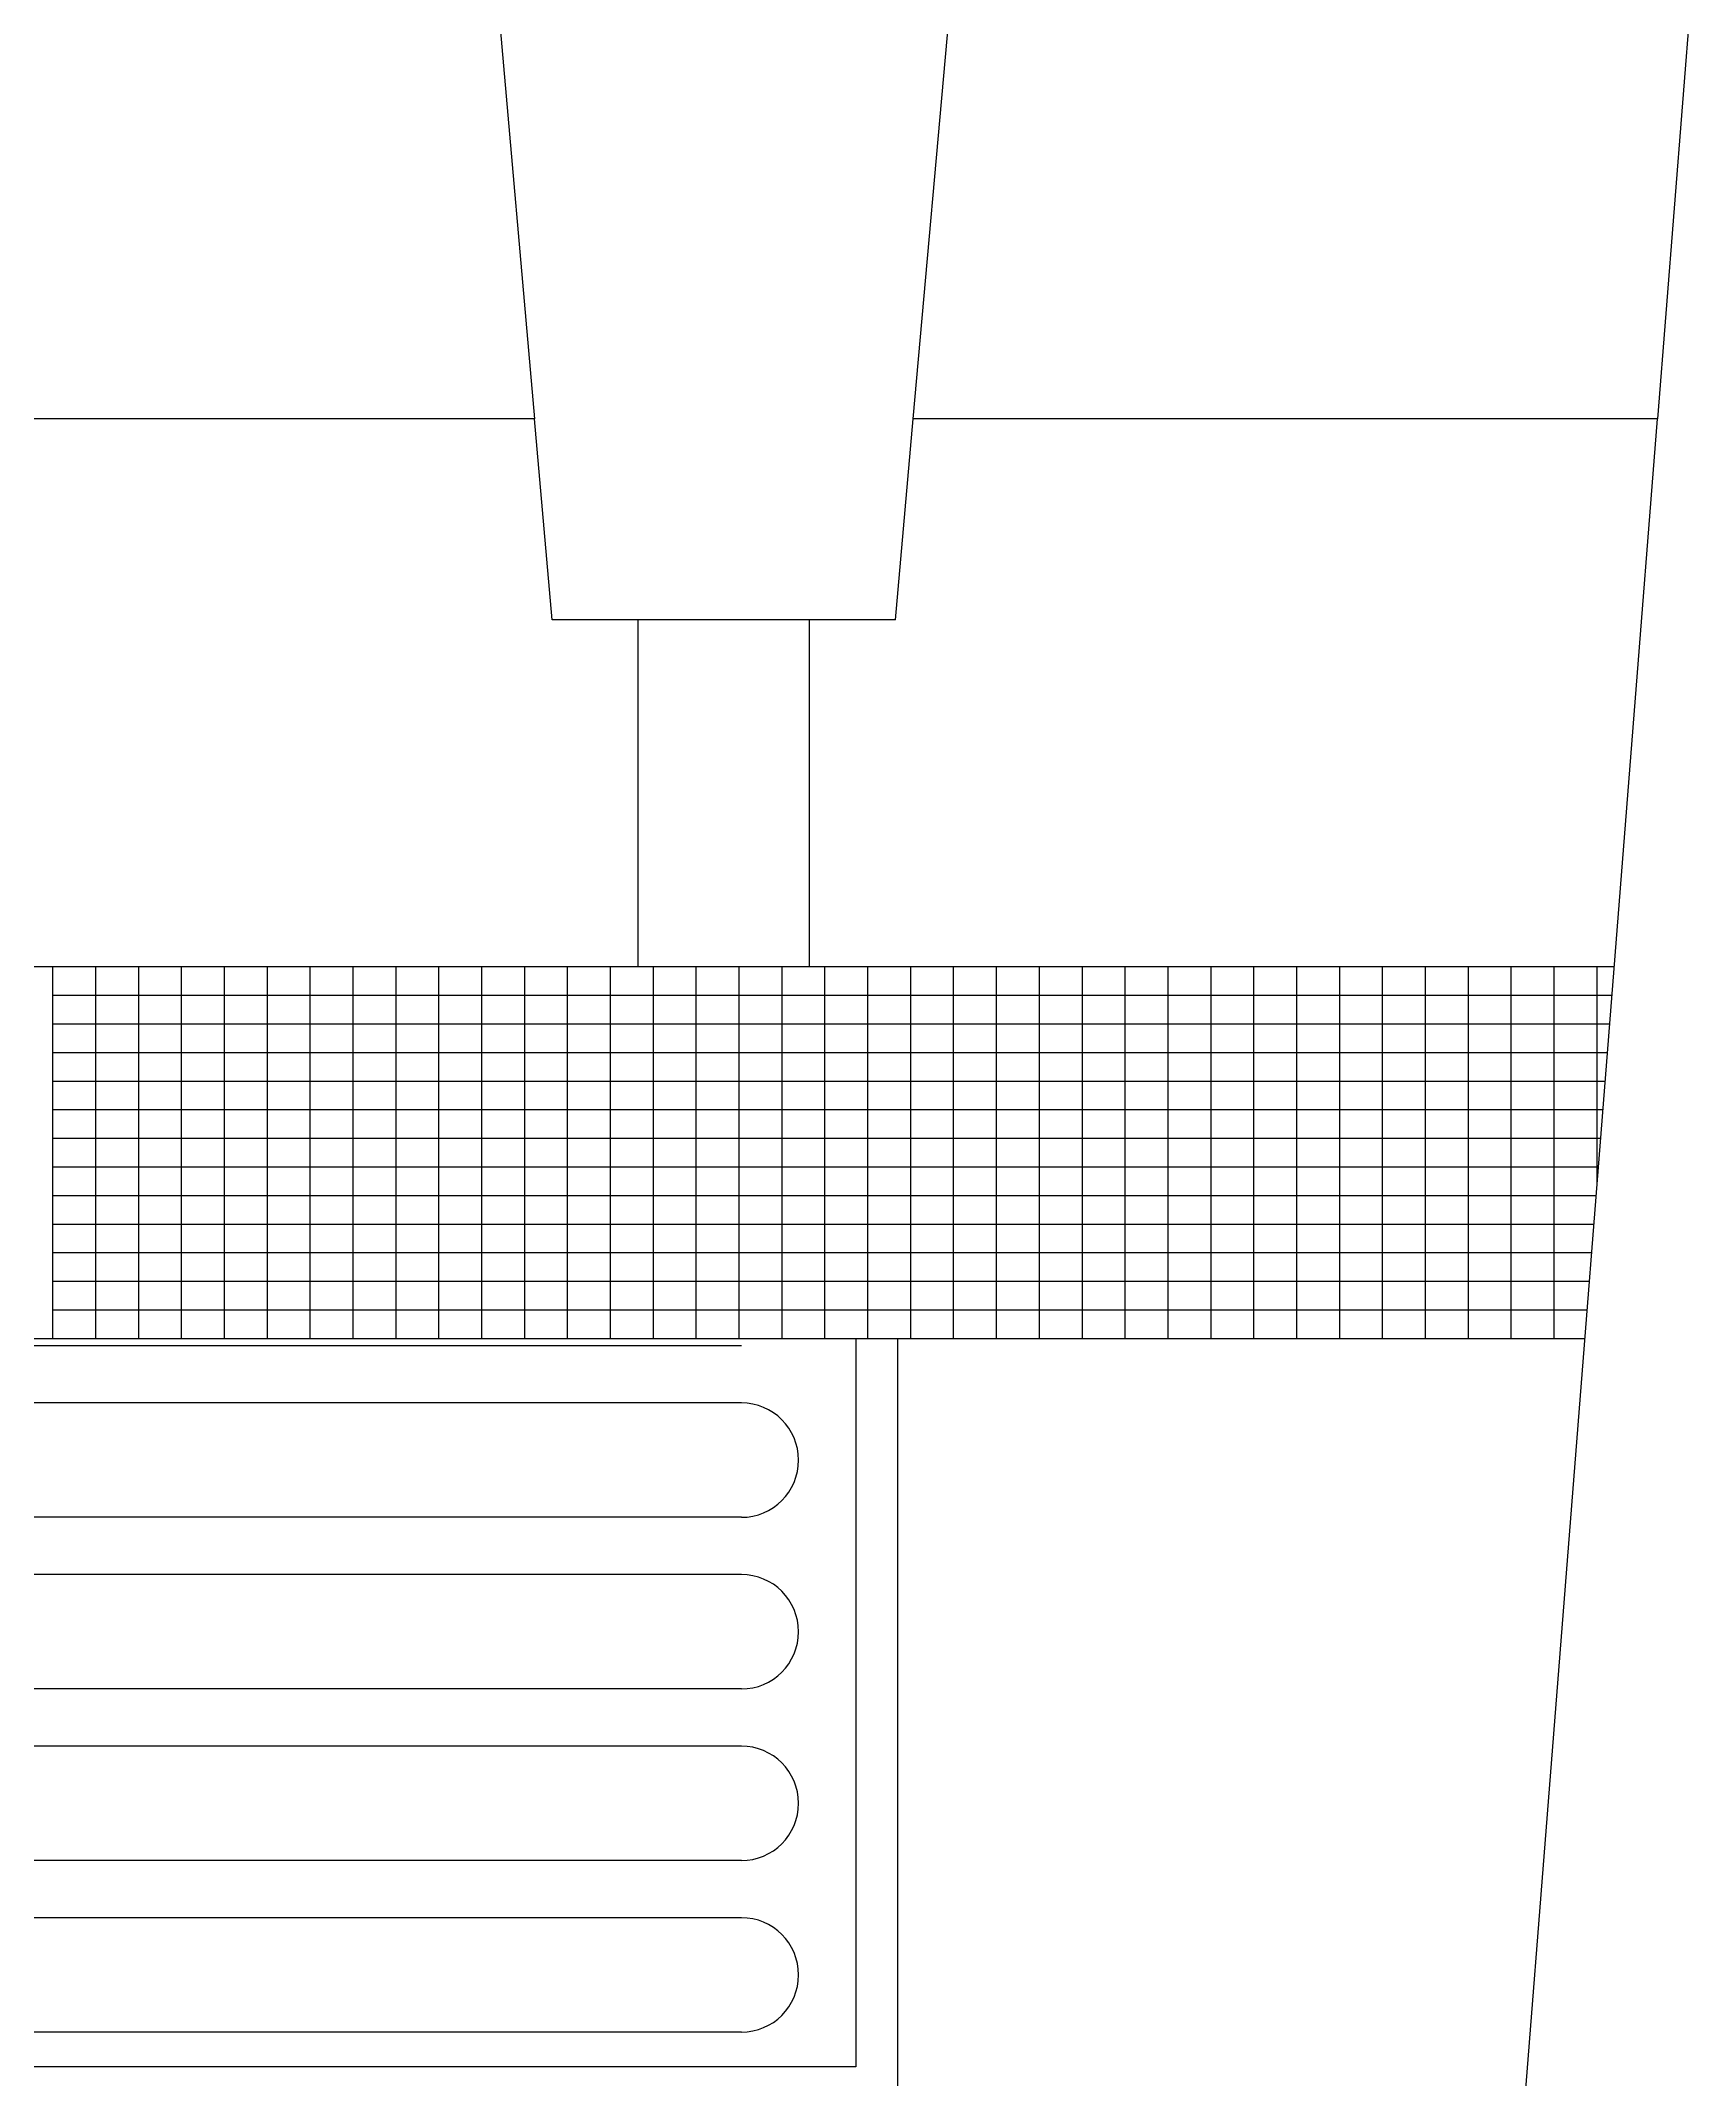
# Model space of a CAD drawing. Header units: centimetres. Extents: x 56177 to 99483, y 493 to 15482.
# Drawn here: x 56559.9 to 56617.7, y 2079.1 to 2150.4 of the extents above; entities that cross this region are included whole.
import ezdxf

# ---------------------------------------------------------------- set-up
doc = ezdxf.new("R2010")
doc.units = ezdxf.units.CM
doc.header["$MEASUREMENT"] = 0
doc.layers.add('010_BLOQUES', color=250, linetype='Continuous')
doc.styles.add('ROMANT', font='romant.shx', dxfattribs={"height": 0.5})

# ---------------------------------------------------------------- blocks, each defined once
blk = doc.blocks.new('A$C03271AD4')
at = {"layer": '010_BLOQUES'}
for p, q in [((3.8398, 1.93704), (3.80598, 1.50824)), ((3.39362, 1.73168), (3.41327, 1.50824)), ((3.54562, 1.50824), (3.56569, 1.73168)), ((3.41327, 1.50824), (3.21273, 1.50824)), ((3.41945, 1.43796), (3.41327, 1.50824)), ((3.53945, 1.43796), (3.54562, 1.50824)), ((3.80598, 1.50824), (3.54562, 1.50824)), ((3.75645, 0.88048), (3.80598, 1.50824)), ((3.53945, 1.43796), (3.41945, 1.43796)), ((3.44945, 1.31655), (3.44945, 1.43796)), ((3.50945, 1.31655), (3.50945, 1.43796)), ((3.79085, 1.31655), (3.22981, 1.31655)), ((3.24481, 1.18655), (3.24481, 1.31655)), ((3.25981, 1.18655), (3.25981, 1.31655)), ((3.27481, 1.18655), (3.27481, 1.31655)), ((3.28981, 1.18655), (3.28981, 1.31655)), ((3.30481, 1.18655), (3.30481, 1.31655)), ((3.31981, 1.18655), (3.31981, 1.31655)), ((3.33481, 1.18655), (3.33481, 1.31655)), ((3.34981, 1.18655), (3.34981, 1.31655)), ((3.36481, 1.18655), (3.36481, 1.31655)), ((3.37981, 1.18655), (3.37981, 1.31655)), ((3.39481, 1.18655), (3.39481, 1.31655)), ((3.40981, 1.18655), (3.40981, 1.31655)), ((3.42481, 1.18655), (3.42481, 1.31655)), ((3.43981, 1.18655), (3.43981, 1.31655)), ((3.45481, 1.18655), (3.45481, 1.31655)), ((3.46981, 1.18655), (3.46981, 1.31655)), ((3.48481, 1.18655), (3.48481, 1.31655)), ((3.49981, 1.18655), (3.49981, 1.31655)), ((3.51481, 1.18655), (3.51481, 1.31655)), ((3.52981, 1.18655), (3.52981, 1.31655)), ((3.54481, 1.18655), (3.54481, 1.31655)), ((3.55981, 1.18655), (3.55981, 1.31655)), ((3.57481, 1.18655), (3.57481, 1.31655)), ((3.58981, 1.18655), (3.58981, 1.31655)), ((3.60481, 1.18655), (3.60481, 1.31655)), ((3.61981, 1.18655), (3.61981, 1.31655)), ((3.63481, 1.18655), (3.63481, 1.31655)), ((3.64981, 1.18655), (3.64981, 1.31655)), ((3.66481, 1.18655), (3.66481, 1.31655)), ((3.67981, 1.18655), (3.67981, 1.31655)), ((3.69481, 1.18655), (3.69481, 1.31655)), ((3.70981, 1.18655), (3.70981, 1.31655)), ((3.72481, 1.18655), (3.72481, 1.31655)), ((3.73981, 1.18655), (3.73981, 1.31655)), ((3.75481, 1.18655), (3.75481, 1.31655)), ((3.76981, 1.18655), (3.76981, 1.31655)), ((3.78481, 1.23995), (3.78481, 1.31655)), ((3.79007, 1.30655), (3.24481, 1.30655)), ((3.78928, 1.29655), (3.24481, 1.29655)), ((3.78849, 1.28655), (3.24481, 1.28655)), ((3.7877, 1.27655), (3.24481, 1.27655)), ((3.78691, 1.26655), (3.24481, 1.26655)), ((3.78612, 1.25655), (3.24481, 1.25655)), ((3.78533, 1.24655), (3.24481, 1.24655)), ((3.78454, 1.23655), (3.24481, 1.23655)), ((3.78375, 1.22655), (3.24481, 1.22655)), ((3.78297, 1.21655), (3.24481, 1.21655)), ((3.78218, 1.20655), (3.24481, 1.20655)), ((3.78139, 1.19655), (3.24481, 1.19655)), ((3.48557, 1.18412), (3.18453, 1.18412)), ((3.7806, 1.18655), (3.22981, 1.18655)), ((3.52557, 1.18655), (3.52557, 0.93193)), ((3.54017, 1.18655), (3.54017, 0.91314)), ((3.48557, 1.16412), (3.19341, 1.16412)), ((3.48557, 1.12412), (3.06848, 1.12412)), ((3.48557, 1.10412), (3.06848, 1.10412)), ((3.48557, 1.06412), (3.06848, 1.06412)), ((3.48557, 1.04412), (3.06848, 1.04412)), ((3.48557, 1.00412), (3.06848, 1.00412)), ((3.48557, 0.98412), (3.06848, 0.98412)), ((3.48557, 0.94412), (3.06848, 0.94412)), ((3.52557, 0.93193), (3.03248, 0.93193))]:
    blk.add_line(p, q, dxfattribs=at)
for centre in [(3.48557, 1.14412), (3.48557, 1.08412), (3.48557, 1.02412), (3.48557, 0.96412)]:
    blk.add_arc(centre, 0.02, 270, 90, dxfattribs=at)
at = {"layer": '010_BLOQUES', "style": 'ROMANT'}
for s, p in [('JUAN VTE BUENROSTRO', (3.33481, 1.29654)), (' 20.154.133-S', (3.33483, 1.29654))]:
    blk.add_text(s, height=0.0000034, dxfattribs=at).set_placement(p)

msp = doc.modelspace()

# ---------------------------------------------------------------- block references
at = {"xscale": 100, "yscale": 100, "zscale": 100}
msp.add_blockref('A$C03271AD4', (56235.831, 1986.375), dxfattribs=at)

doc.saveas('drawing.dxf')
